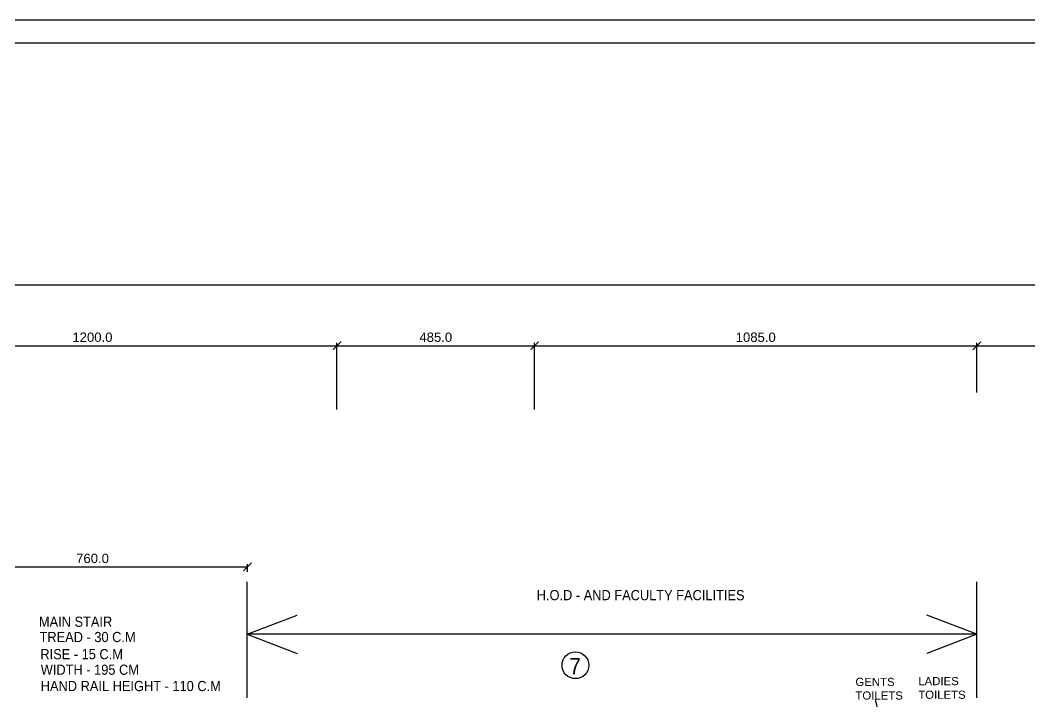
# Model space of a CAD drawing. Extents: x 53439 to 79867, y -144071 to -73305.
# Drawn here: x 67985 to 70462, y -81803 to -80131 of the extents above; entities that cross this region are included whole.
import ezdxf

# ---------------------------------------------------------------- set-up
doc = ezdxf.new("R2010")
doc.units = 0
doc.header["$LTSCALE"] = 0.1
doc.header["$MEASUREMENT"] = 0
doc.header["$PDMODE"] = 35
doc.header["$PDSIZE"] = -0.8
doc.layers.get('0').update_dxf_attribs({"linetype": 'CONTINUOUS'})
doc.layers.get('DEFPOINTS').update_dxf_attribs({"linetype": 'CONTINUOUS'})
for name, color, linetype in [('BOR', 200, 'CONTINUOUS'), ('BOR1', 230, 'CONTINUOUS'), ('HAT', 253, 'CONTINUOUS'), ('LAYER4', 130, 'CONTINUOUS'), ('TEXT', 7, 'CONTINUOUS'), ('TEXT-3', 130, 'CONTINUOUS'), ('WALL', 6, 'CONTINUOUS')]:
    doc.layers.add(name, color=color, linetype=linetype)
doc.styles.add('1MM', font='arial.ttf')
doc.styles.add('DIM', font='arial.ttf', dxfattribs={"width": 0.7, "height": 1})
doc.styles.add('DUTCH', font='arial.ttf')
doc.dimstyles.new('KRI', dxfattribs={"dimtxt": 23, "dimasz": 20, "dimexe": 7, "dimexo": 0, "dimgap": 9, "dimtad": 1, "dimdec": 1, "dimzin": 1, "dimtxsty": '1MM', "dimblk": 'ARCHTICK', "dimcen": 0.5, "dimclrd": 252, "dimclre": 252, "dimclrt": 7, "dimaunit": 1, "dimadec": 8, "dimazin": 3, "dimtfac": 1, "dimtdec": 1, "dimtmove": 0, "dimatfit": 3})

# ---------------------------------------------------------------- blocks, each defined once
blk = doc.blocks.new('_ARCHTICK')
at = {"layer": 'WALL', "color": 0, "const_width": 0.15}
blk.add_lwpolyline([(-0.5, -0.5), (0.5, 0.5)], dxfattribs=at)
blk = doc.blocks.new('*D278')
at = {"layer": 'DEFPOINTS', "color": 0, "linetype": 'CONTINUOUS', "ltscale": 0.1}
for p in [(68762.4, -80929.7), (67562.4, -81064.7), (68762.4, -81085.9)]:
    blk.add_point(p, dxfattribs=at)
at = {"layer": 'WALL', "color": 252, "linetype": 'CONTINUOUS', "ltscale": 0.1}
for p, q in [((67562.4, -81064.7), (67562.4, -80922.7)), ((67562.4, -80929.7), (68762.4, -80929.7)), ((68762.4, -81085.9), (68762.4, -80922.7))]:
    blk.add_line(p, q, dxfattribs=at)
at = {"layer": 'WALL', "color": 252, "linetype": 'CONTINUOUS', "ltscale": 0.1, "xscale": 20, "yscale": 20, "zscale": 20, "rotation": 180}
blk.add_blockref('_ARCHTICK', (67562.4, -80929.7), dxfattribs=at)
at = {"layer": 'WALL', "color": 252, "linetype": 'CONTINUOUS', "ltscale": 0.1, "xscale": 20, "yscale": 20, "zscale": 20}
blk.add_blockref('_ARCHTICK', (68762.4, -80929.7), dxfattribs=at)
at = {"layer": 'WALL', "color": 7, "linetype": 'CONTINUOUS', "ltscale": 0.1, "insert": (68162.4, -80908.9), "char_height": 23, "attachment_point": 5, "style": '1MM'}
blk.add_mtext('1200.0', dxfattribs=at)
blk = doc.blocks.new('*D279')
at = {"layer": 'DEFPOINTS', "color": 0, "linetype": 'CONTINUOUS', "ltscale": 0.1}
for p in [(70332.4, -80929.7), (69247.4, -81010.9), (70332.4, -81044.5)]:
    blk.add_point(p, dxfattribs=at)
at = {"layer": 'WALL', "color": 252, "linetype": 'CONTINUOUS', "ltscale": 0.1}
for p, q in [((69247.4, -81010.9), (69247.4, -80922.7)), ((69247.4, -80929.7), (70332.4, -80929.7)), ((70332.4, -81044.5), (70332.4, -80922.7))]:
    blk.add_line(p, q, dxfattribs=at)
at = {"layer": 'WALL', "color": 252, "linetype": 'CONTINUOUS', "ltscale": 0.1, "xscale": 20, "yscale": 20, "zscale": 20, "rotation": 180}
blk.add_blockref('_ARCHTICK', (69247.4, -80929.7), dxfattribs=at)
at = {"layer": 'WALL', "color": 252, "linetype": 'CONTINUOUS', "ltscale": 0.1, "xscale": 20, "yscale": 20, "zscale": 20}
blk.add_blockref('_ARCHTICK', (70332.4, -80929.7), dxfattribs=at)
at = {"layer": 'WALL', "color": 7, "linetype": 'CONTINUOUS', "ltscale": 0.1, "insert": (69789.9, -80908.9), "char_height": 23, "attachment_point": 5, "style": '1MM'}
blk.add_mtext('1085.0', dxfattribs=at)
blk = doc.blocks.new('*D280')
at = {"layer": 'DEFPOINTS', "color": 0, "linetype": 'CONTINUOUS', "ltscale": 0.1}
for p in [(71417.4, -80929.7), (70332.4, -81044.5), (71417.4, -81068.9)]:
    blk.add_point(p, dxfattribs=at)
at = {"layer": 'WALL', "color": 252, "linetype": 'CONTINUOUS', "ltscale": 0.1}
for p, q in [((70332.4, -81044.5), (70332.4, -80922.7)), ((70332.4, -80929.7), (71417.4, -80929.7)), ((71417.4, -81068.9), (71417.4, -80922.7))]:
    blk.add_line(p, q, dxfattribs=at)
at = {"layer": 'WALL', "color": 252, "linetype": 'CONTINUOUS', "ltscale": 0.1, "xscale": 20, "yscale": 20, "zscale": 20, "rotation": 180}
blk.add_blockref('_ARCHTICK', (70332.4, -80929.7), dxfattribs=at)
at = {"layer": 'WALL', "color": 252, "linetype": 'CONTINUOUS', "ltscale": 0.1, "xscale": 20, "yscale": 20, "zscale": 20}
blk.add_blockref('_ARCHTICK', (71417.4, -80929.7), dxfattribs=at)
at = {"layer": 'WALL', "color": 7, "linetype": 'CONTINUOUS', "ltscale": 0.1, "insert": (70874.9, -80908.9), "char_height": 23, "attachment_point": 5, "style": '1MM'}
blk.add_mtext('1085.0', dxfattribs=at)
blk = doc.blocks.new('*D285')
at = {"layer": 'DEFPOINTS', "color": 0, "linetype": 'CONTINUOUS', "ltscale": 0.1}
for p in [(74300.5, -80780.1), (60562.4, -80846.3), (74300.5, -80846.3, 0)]:
    blk.add_point(p, dxfattribs=at)
at = {"layer": 'WALL', "color": 252, "linetype": 'CONTINUOUS', "ltscale": 0.1}
for p, q in [((60562.4, -80846.3), (60562.4, -80773.1)), ((60562.4, -80780.1), (74300.5, -80780.1)), ((74300.5, -80846.3), (74300.5, -80773.1))]:
    blk.add_line(p, q, dxfattribs=at)
at = {"layer": 'WALL', "color": 252, "linetype": 'CONTINUOUS', "ltscale": 0.1, "xscale": 20, "yscale": 20, "zscale": 20, "rotation": 180}
blk.add_blockref('_ARCHTICK', (60562.4, -80780.1), dxfattribs=at)
at = {"layer": 'WALL', "color": 252, "linetype": 'CONTINUOUS', "ltscale": 0.1, "xscale": 20, "yscale": 20, "zscale": 20}
blk.add_blockref('_ARCHTICK', (74300.5, -80780.1), dxfattribs=at)
at = {"layer": 'WALL', "color": 7, "linetype": 'CONTINUOUS', "ltscale": 0.1, "insert": (67431.4, -80759.4), "char_height": 23, "attachment_point": 5, "style": '1MM'}
blk.add_mtext('13738.1', dxfattribs=at)
blk = doc.blocks.new('*D336')
at = {"layer": 'DEFPOINTS', "color": 0, "linetype": 'CONTINUOUS', "ltscale": 0.1}
for p in [(68542.7, -81472.3), (67782.7, -81484.8), (68542.7, -81484.8)]:
    blk.add_point(p, dxfattribs=at)
at = {"layer": 'HAT', "color": 252, "ltscale": 0.1}
for p, q in [((67782.7, -81484.8), (67782.7, -81465.3)), ((67782.7, -81472.3), (68542.7, -81472.3)), ((68542.7, -81484.8), (68542.7, -81465.3))]:
    blk.add_line(p, q, dxfattribs=at)
at = {"layer": 'HAT', "color": 252, "linetype": 'CONTINUOUS', "ltscale": 0.1, "xscale": 20, "yscale": 20, "zscale": 20, "rotation": 180}
blk.add_blockref('_ARCHTICK', (67782.7, -81472.3), dxfattribs=at)
at = {"layer": 'HAT', "color": 252, "linetype": 'CONTINUOUS', "ltscale": 0.1, "xscale": 20, "yscale": 20, "zscale": 20}
blk.add_blockref('_ARCHTICK', (68542.7, -81472.3), dxfattribs=at)
at = {"layer": 'HAT', "color": 7, "linetype": 'CONTINUOUS', "ltscale": 0.1, "insert": (68162.7, -81451.6), "char_height": 23, "attachment_point": 5, "style": '1MM'}
blk.add_mtext('760.0', dxfattribs=at)
blk = doc.blocks.new('*D337')
at = {"layer": 'DEFPOINTS', "color": 0, "linetype": 'CONTINUOUS', "ltscale": 0.1}
for p in [(69247.4, -80929.7), (68762.4, -81085.9), (69247.4, -81085.9)]:
    blk.add_point(p, dxfattribs=at)
at = {"layer": 'HAT', "color": 252, "ltscale": 0.1}
for p, q in [((68762.4, -81085.9), (68762.4, -80922.7)), ((68762.4, -80929.7), (69247.4, -80929.7)), ((69247.4, -81085.9), (69247.4, -80922.7))]:
    blk.add_line(p, q, dxfattribs=at)
at = {"layer": 'HAT', "color": 252, "linetype": 'CONTINUOUS', "ltscale": 0.1, "xscale": 20, "yscale": 20, "zscale": 20, "rotation": 180}
blk.add_blockref('_ARCHTICK', (68762.4, -80929.7), dxfattribs=at)
at = {"layer": 'HAT', "color": 252, "linetype": 'CONTINUOUS', "ltscale": 0.1, "xscale": 20, "yscale": 20, "zscale": 20}
blk.add_blockref('_ARCHTICK', (69247.4, -80929.7), dxfattribs=at)
at = {"layer": 'HAT', "color": 7, "linetype": 'CONTINUOUS', "ltscale": 0.1, "insert": (69004.9, -80908.9), "char_height": 23, "attachment_point": 5, "style": '1MM'}
blk.add_mtext('485.0', dxfattribs=at)

msp = doc.modelspace()

# ---------------------------------------------------------------- linework, layer by layer
at = {"layer": 'BOR'}
msp.add_lwpolyline([(75675.95, -80187.4), (59468.14, -80187.4), (59468.14, -88378.68), (75675.95, -88378.68)], close=True, dxfattribs=at)
at = {"layer": 'BOR1'}
msp.add_lwpolyline([(75732.48, -80130.87), (59411.61, -80130.87), (59411.61, -88435.21), (75732.48, -88435.21)], close=True, dxfattribs=at)
at = {"layer": 'LAYER4', "linetype": 'CONTINUOUS', "ltscale": 0.1}
for p, q in [((68542.11, -81793.73, 0), (68542.11, -81509.37, 0)), ((70332.39, -81793.73, 0), (70332.39, -81509.37, 0)), ((68542.11, -81637.72, 0), (68664.97, -81591.03, 0)), ((70332.39, -81637.72, 0), (70209.53, -81591.03, 0)), ((70332.39, -81637.72, 0), (68542.11, -81637.72, 0)), ((68542.11, -81637.72, 0), (68664.97, -81684.41, 0)), ((70332.39, -81637.72, 0), (70209.53, -81684.41, 0))]:
    msp.add_line(p, q, dxfattribs=at)
msp.add_circle((69347.58, -81713.49, 0), 32.99, dxfattribs=at)

# ---------------------------------------------------------------- texts
at = {"style": 'DIM'}
for s, p in [('GENTS', (70034.46, -81764.52)), ('LADIES', (70188.67, -81762.56)), ('TOILETS', (70034.46, -81797.94)), ('TOILETS', (70188.67, -81795.98))]:
    msp.add_text(s, height=20, dxfattribs=at).set_placement(p)
at = {"layer": 'TEXT', "color": 232, "style": 'DUTCH', "width": 0.9}
msp.add_text('H.O.D - AND FACULTY FACILITIES', height=25, dxfattribs=at).set_placement((69252.57, -81554.06, 0))
at = {"layer": 'TEXT', "style": 'DUTCH', "width": 0.9}
msp.add_text('7', height=40, dxfattribs=at).set_placement((69332.81, -81735.84, 0))
at = {"layer": 'TEXT-3', "color": 1, "style": 'DUTCH', "width": 0.9}
for s, p in [('MAIN STAIR', (68031.16, -81619.37)), ('TREAD - 30 C.M', (68032.66, -81656.87)), ('RISE - 15 C.M', (68034.66, -81698.87)), ('WIDTH - 195 CM', (68035.62, -81737.07, 10.81)), ('HAND RAIL HEIGHT - 110 C.M', (68035.62, -81777.1, 10.81))]:
    msp.add_text(s, height=25, dxfattribs=at).set_placement(p)

# ---------------------------------------------------------------- dimensions: what is measured, and where the dimension line sits
at = {"layer": 'HAT', "color": 5, "linetype": 'CONTINUOUS', "ltscale": 0.1}
for base, p1, p2, picture, middle in [((69247.39, -80929.66), (68762.38, -81085.92), (69247.39, -81085.92), '*D337', (69004.88, -80908.92)), ((68542.66, -81472.33), (67782.66, -81484.84), (68542.66, -81484.84), '*D336', (68162.66, -81451.59))]:
    dim = msp.add_linear_dim(base=base, p1=p1, p2=p2, dimstyle='KRI', override={"dimfxl": 0}, dxfattribs=at)
    dim.commit()
    dim.dimension.update_dxf_attribs({"geometry": picture, "text_midpoint": middle})
at = {"layer": 'WALL', "linetype": 'CONTINUOUS', "ltscale": 0.1}
dim = msp.add_linear_dim(base=(74300.51, -80780.13), p1=(60562.39, -80846.3), p2=(74300.51, -80846.3, 0), dimstyle='KRI', dxfattribs=at)
dim.commit()
dim.dimension.update_dxf_attribs({"geometry": '*D285', "text_midpoint": (67431.45, -80759.37)})
for base, p1, p2, picture, middle in [((68762.38, -80929.66), (67562.38, -81064.74), (68762.38, -81085.92), '*D278', (68162.38, -80908.92)), ((70332.39, -80929.66), (69247.39, -81010.92), (70332.39, -81044.48), '*D279', (69789.89, -80908.92)), ((71417.39, -80929.66), (70332.39, -81044.48), (71417.39, -81068.87), '*D280', (70874.89, -80908.92))]:
    dim = msp.add_linear_dim(base=base, p1=p1, p2=p2, dimstyle='KRI', override={"dimtmove": 1}, dxfattribs=at)
    dim.commit()
    dim.dimension.update_dxf_attribs({"geometry": picture, "text_midpoint": middle})

# ---------------------------------------------------------------- leaders
msp.add_leader([(70128.66, -81980.96), (70083.54, -81797.39)], dimstyle='KRI', override={"dimgap": 9, "dimtad": 0}, dxfattribs=at)

doc.saveas('drawing.dxf')
